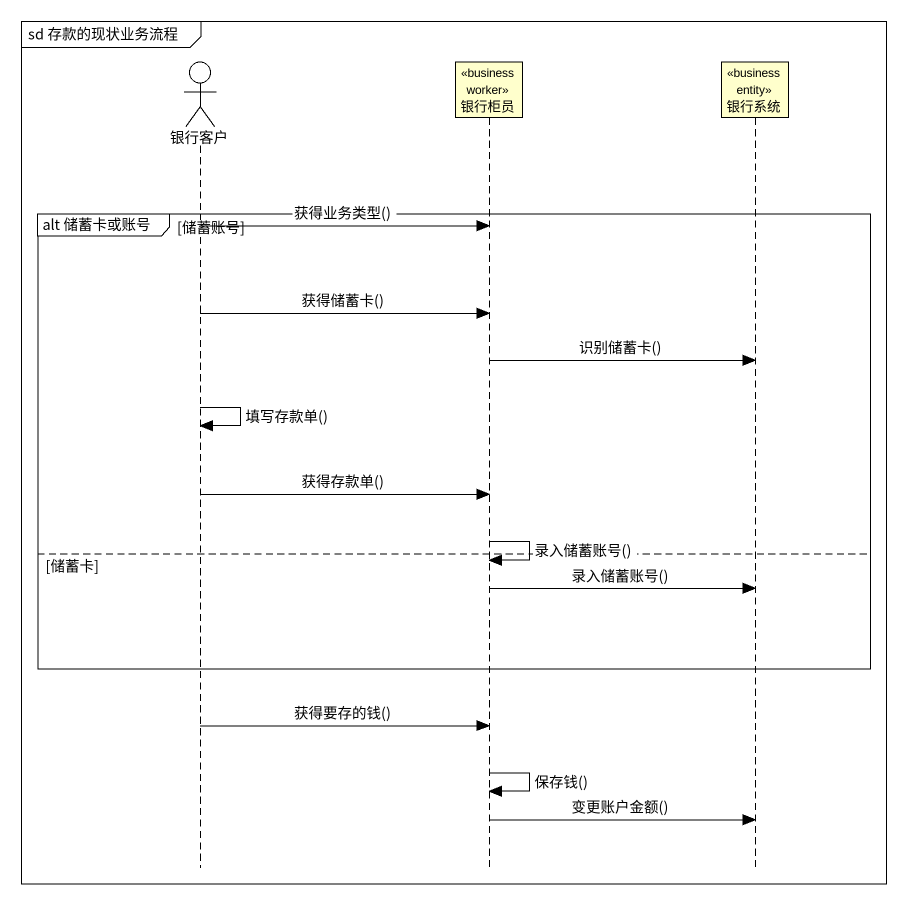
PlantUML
@startuml
mainframe sd 存款的现状业务流程
hide footbox
actor 银行客户
participant 银行柜员 <<business worker>>
participant 银行系统 <<business entity>>

group alt 储蓄卡或账号 [储蓄账号]
  银行客户 -> 银行柜员 : 获得业务类型()
  银行客户 -> 银行柜员 : 获得储蓄卡()
  银行柜员 -> 银行系统 : 识别储蓄卡()
  银行客户 -> 银行客户 : 填写存款单()
  银行客户 -> 银行柜员 : 获得存款单()
  银行柜员 -> 银行柜员 : 录入储蓄账号()
else 储蓄卡
  银行柜员 -> 银行系统 : 录入储蓄账号()
end
银行客户 -> 银行柜员 : 获得要存的钱()
银行柜员 -> 银行柜员 : 保存钱()
银行柜员 -> 银行系统 : 变更账户金额()
@enduml
